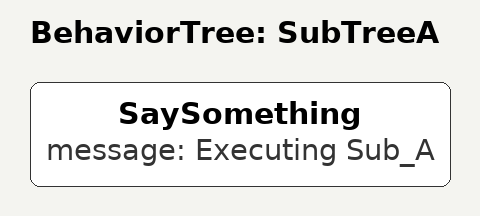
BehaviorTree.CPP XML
<root BTCPP_format="4">
    <BehaviorTree ID="SubTreeA">
        <SaySomething message="Executing Sub_A"/>
    </BehaviorTree>
</root>
